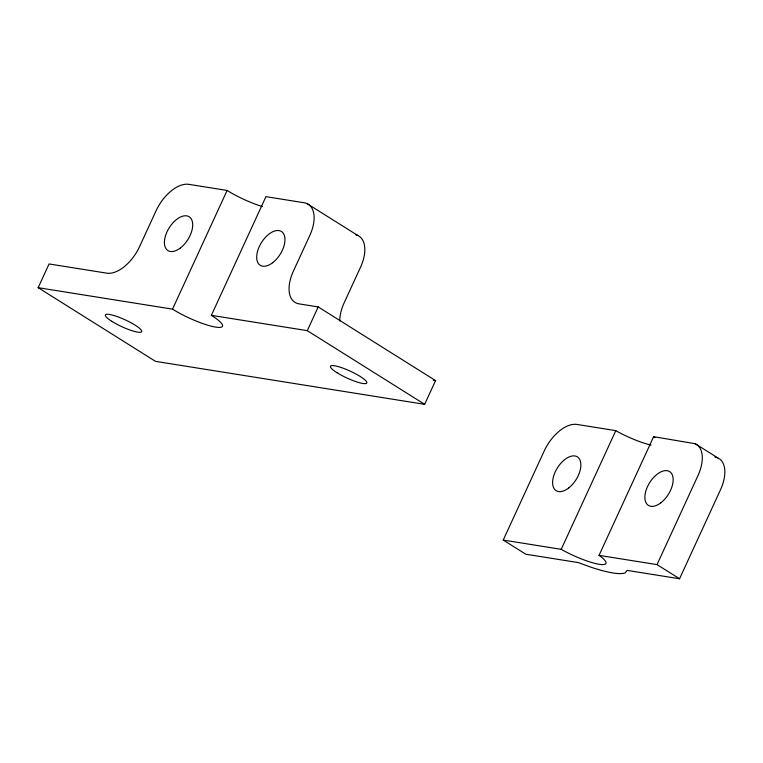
<?xml version="1.0" encoding="UTF-8"?>
<svg xmlns="http://www.w3.org/2000/svg" width="763" height="763" viewBox="0 0 763 763"><rect width="100%" height="100%" fill="white"/><g stroke="black" fill="none" stroke-linecap="round" stroke-linejoin="round"><path stroke-width="1.14" d="M38.15 287.68L172.524 309.139A33.601 6.409 24.7 0 0 215.652 327.117A33.601 6.409 24.7 0 0 211.361 315.338L265.944 196.663L304.199 202.767A33.267 18.407 -57.9 0 1 309.778 235.509L293.402 271.113A33.267 18.407 -57.9 0 0 298.982 303.855L318.209 306.926L435.578 380.594L424.657 404.333L155.518 361.357L38.15 287.68L49.07 263.941L106.744 273.154A33.267 18.407 -57.9 0 0 139.61 246.554L155.986 210.95A33.267 18.407 -57.9 0 1 188.862 184.35L227.116 190.454A33.601 6.409 24.7 0 0 262.501 206.582M172.524 309.139L227.116 190.454M211.361 315.338L307.289 330.656L318.209 306.926M503.227 540.061L561.215 549.322L562.817 550.247A33.601 6.409 24.7 0 0 599.146 564.277A33.601 6.409 24.7 0 0 600.328 556.237L599.041 555.359L653.624 436.684L695.227 443.713L720.196 459.412A33.267 18.407 -57.9 0 1 720.501 489.76L679.556 578.764L627.043 570.381L625.364 572.708A68.412 13.057 24.7 0 1 591.048 567.224L578.287 562.589L525.764 554.205L503.227 540.061L544.172 451.047A33.267 18.407 -57.9 0 1 577.047 424.447L615.808 430.637L617.401 431.572A33.601 6.409 24.7 0 0 650.992 445.067M561.215 549.322L615.808 430.637M599.041 555.359L657.029 564.62L697.964 475.607A33.267 18.407 -57.9 0 0 697.659 445.268L695.227 443.713M433.222 380.222L435.578 380.594M714.921 457.018L717.764 457.857M307.041 203.616L357.742 235.443M307.289 330.656L424.657 404.333M657.029 564.62L679.556 578.764M653.624 436.684L654.912 437.561M355.892 234.794A33.267 18.407 -57.9 0 1 360.479 267.336L344.103 302.94A33.267 18.407 -57.9 0 0 339.754 320.965M660.892 502.779A19.962 11.044 -57.9 0 0 670.229 472.02A19.962 11.044 -57.9 0 0 645.937 490.704A19.962 11.044 -57.9 0 0 660.892 502.779M568.616 488.043A19.962 11.044 -57.9 0 0 577.953 457.285A19.962 11.044 -57.9 0 0 553.661 475.969A19.962 11.044 -57.9 0 0 568.616 488.043M180.43 247.946A19.962 11.044 -57.9 0 0 189.768 217.178A19.962 11.044 -57.9 0 0 165.476 235.862A19.962 11.044 -57.9 0 0 180.43 247.946M336.922 372.649A19.962 3.805 24.7 0 0 366.574 383.236A19.962 3.805 24.7 0 0 342.463 367.966A19.962 3.805 24.7 0 0 336.922 372.649M272.706 262.682A19.962 11.044 -57.9 0 0 282.043 231.914A19.962 11.044 -57.9 0 0 257.751 250.598A19.962 11.044 -57.9 0 0 272.706 262.682M111.818 321.318A19.962 3.805 24.7 0 0 141.47 331.905A19.962 3.805 24.7 0 0 117.359 316.635A19.962 3.805 24.7 0 0 111.818 321.318"/></g></svg>
